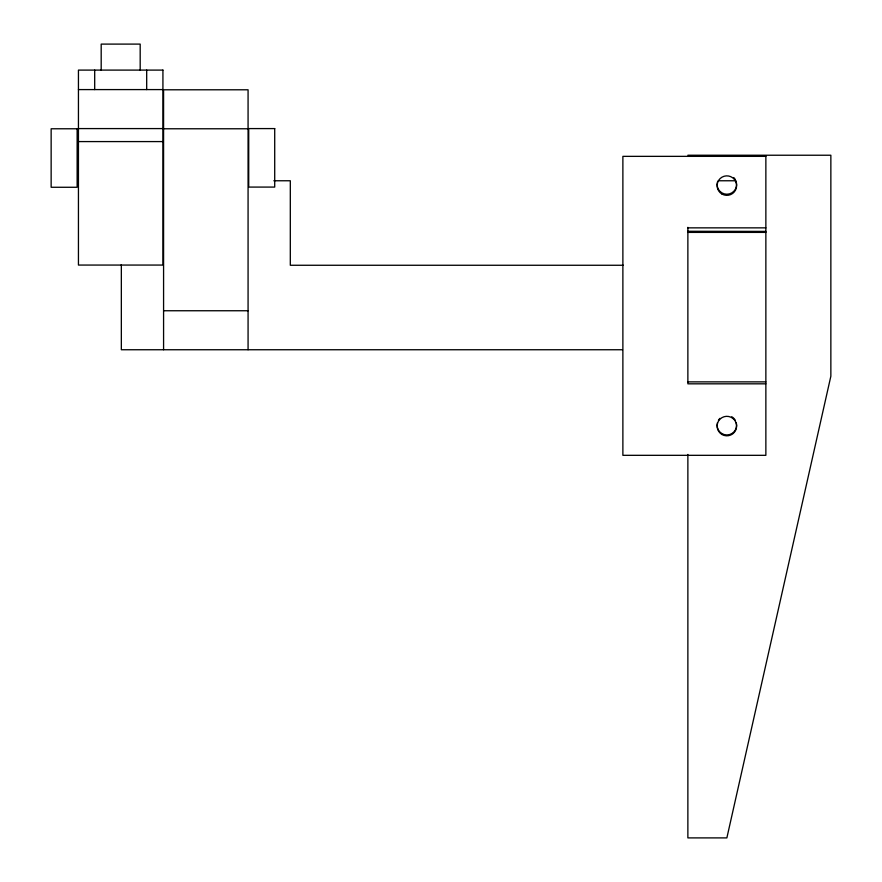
<?xml version="1.0" encoding="UTF-8"?>
<svg xmlns="http://www.w3.org/2000/svg" width="882" height="882" viewBox="0 0 882 882"><rect width="100%" height="100%" fill="white"/><g stroke="black" fill="none" stroke-linecap="round" stroke-linejoin="round"><path stroke-width="1.32" d="M78.443 89.589L162.927 89.589M78.443 128.585L162.927 128.585M163.578 128.772L248.074 128.772M78.443 141.583L162.927 141.583M687.872 155.232L830.855 155.232L830.855 376.195L726.867 837.9L687.872 837.9L687.872 454.439M273.828 180.766L290.31 180.766L290.31 265.262L623.365 265.262M718.191 180.766L736.051 180.766M687.872 227.854L765.863 227.854M687.872 231.271L765.863 231.393M687.872 232.396L765.863 232.396M163.578 310.751L248.074 310.751M622.494 349.746L121.341 349.746L121.341 264.567M687.872 381.873L765.863 381.873M765.863 383.824L687.872 383.824L687.872 227.335M248.074 349.746L248.074 89.788L163.578 89.788L163.578 349.746M146.688 70.097L146.688 89.589M140.183 70.097L140.183 44.1L101.187 44.1L101.187 70.097M94.694 70.097L94.694 89.589M736.283 422.687A9.746 9.746 0 0 1 726.867 434.958A9.746 9.746 0 0 1 717.452 422.687M718.422 420.339A9.746 9.746 0 0 1 719.977 418.322M731.74 416.767A9.746 9.746 0 0 1 735.312 420.339M736.283 181.957A9.746 9.746 0 0 1 726.867 194.227A9.746 9.746 0 0 1 717.452 181.957M733.758 177.58A9.746 9.746 0 0 1 735.312 179.597M162.927 70.097L78.443 70.097L78.443 265.063L162.927 265.063L162.927 70.097M274.71 128.585L248.713 128.585L248.713 187.083L274.71 187.083L274.71 128.585M77.142 128.772L51.145 128.772L51.145 187.271L77.142 187.271L77.142 128.772M765.863 156.357L622.879 156.357L622.879 455.321L765.863 455.321L765.863 156.357M721.994 194.051A9.746 9.746 0 0 0 736.613 185.606A9.746 9.746 0 0 0 721.994 177.161A9.746 9.746 0 0 0 721.994 194.051M721.994 434.517A9.746 9.746 0 0 0 736.613 426.072A9.746 9.746 0 0 0 721.994 417.627A9.746 9.746 0 0 0 721.994 434.517"/></g></svg>
